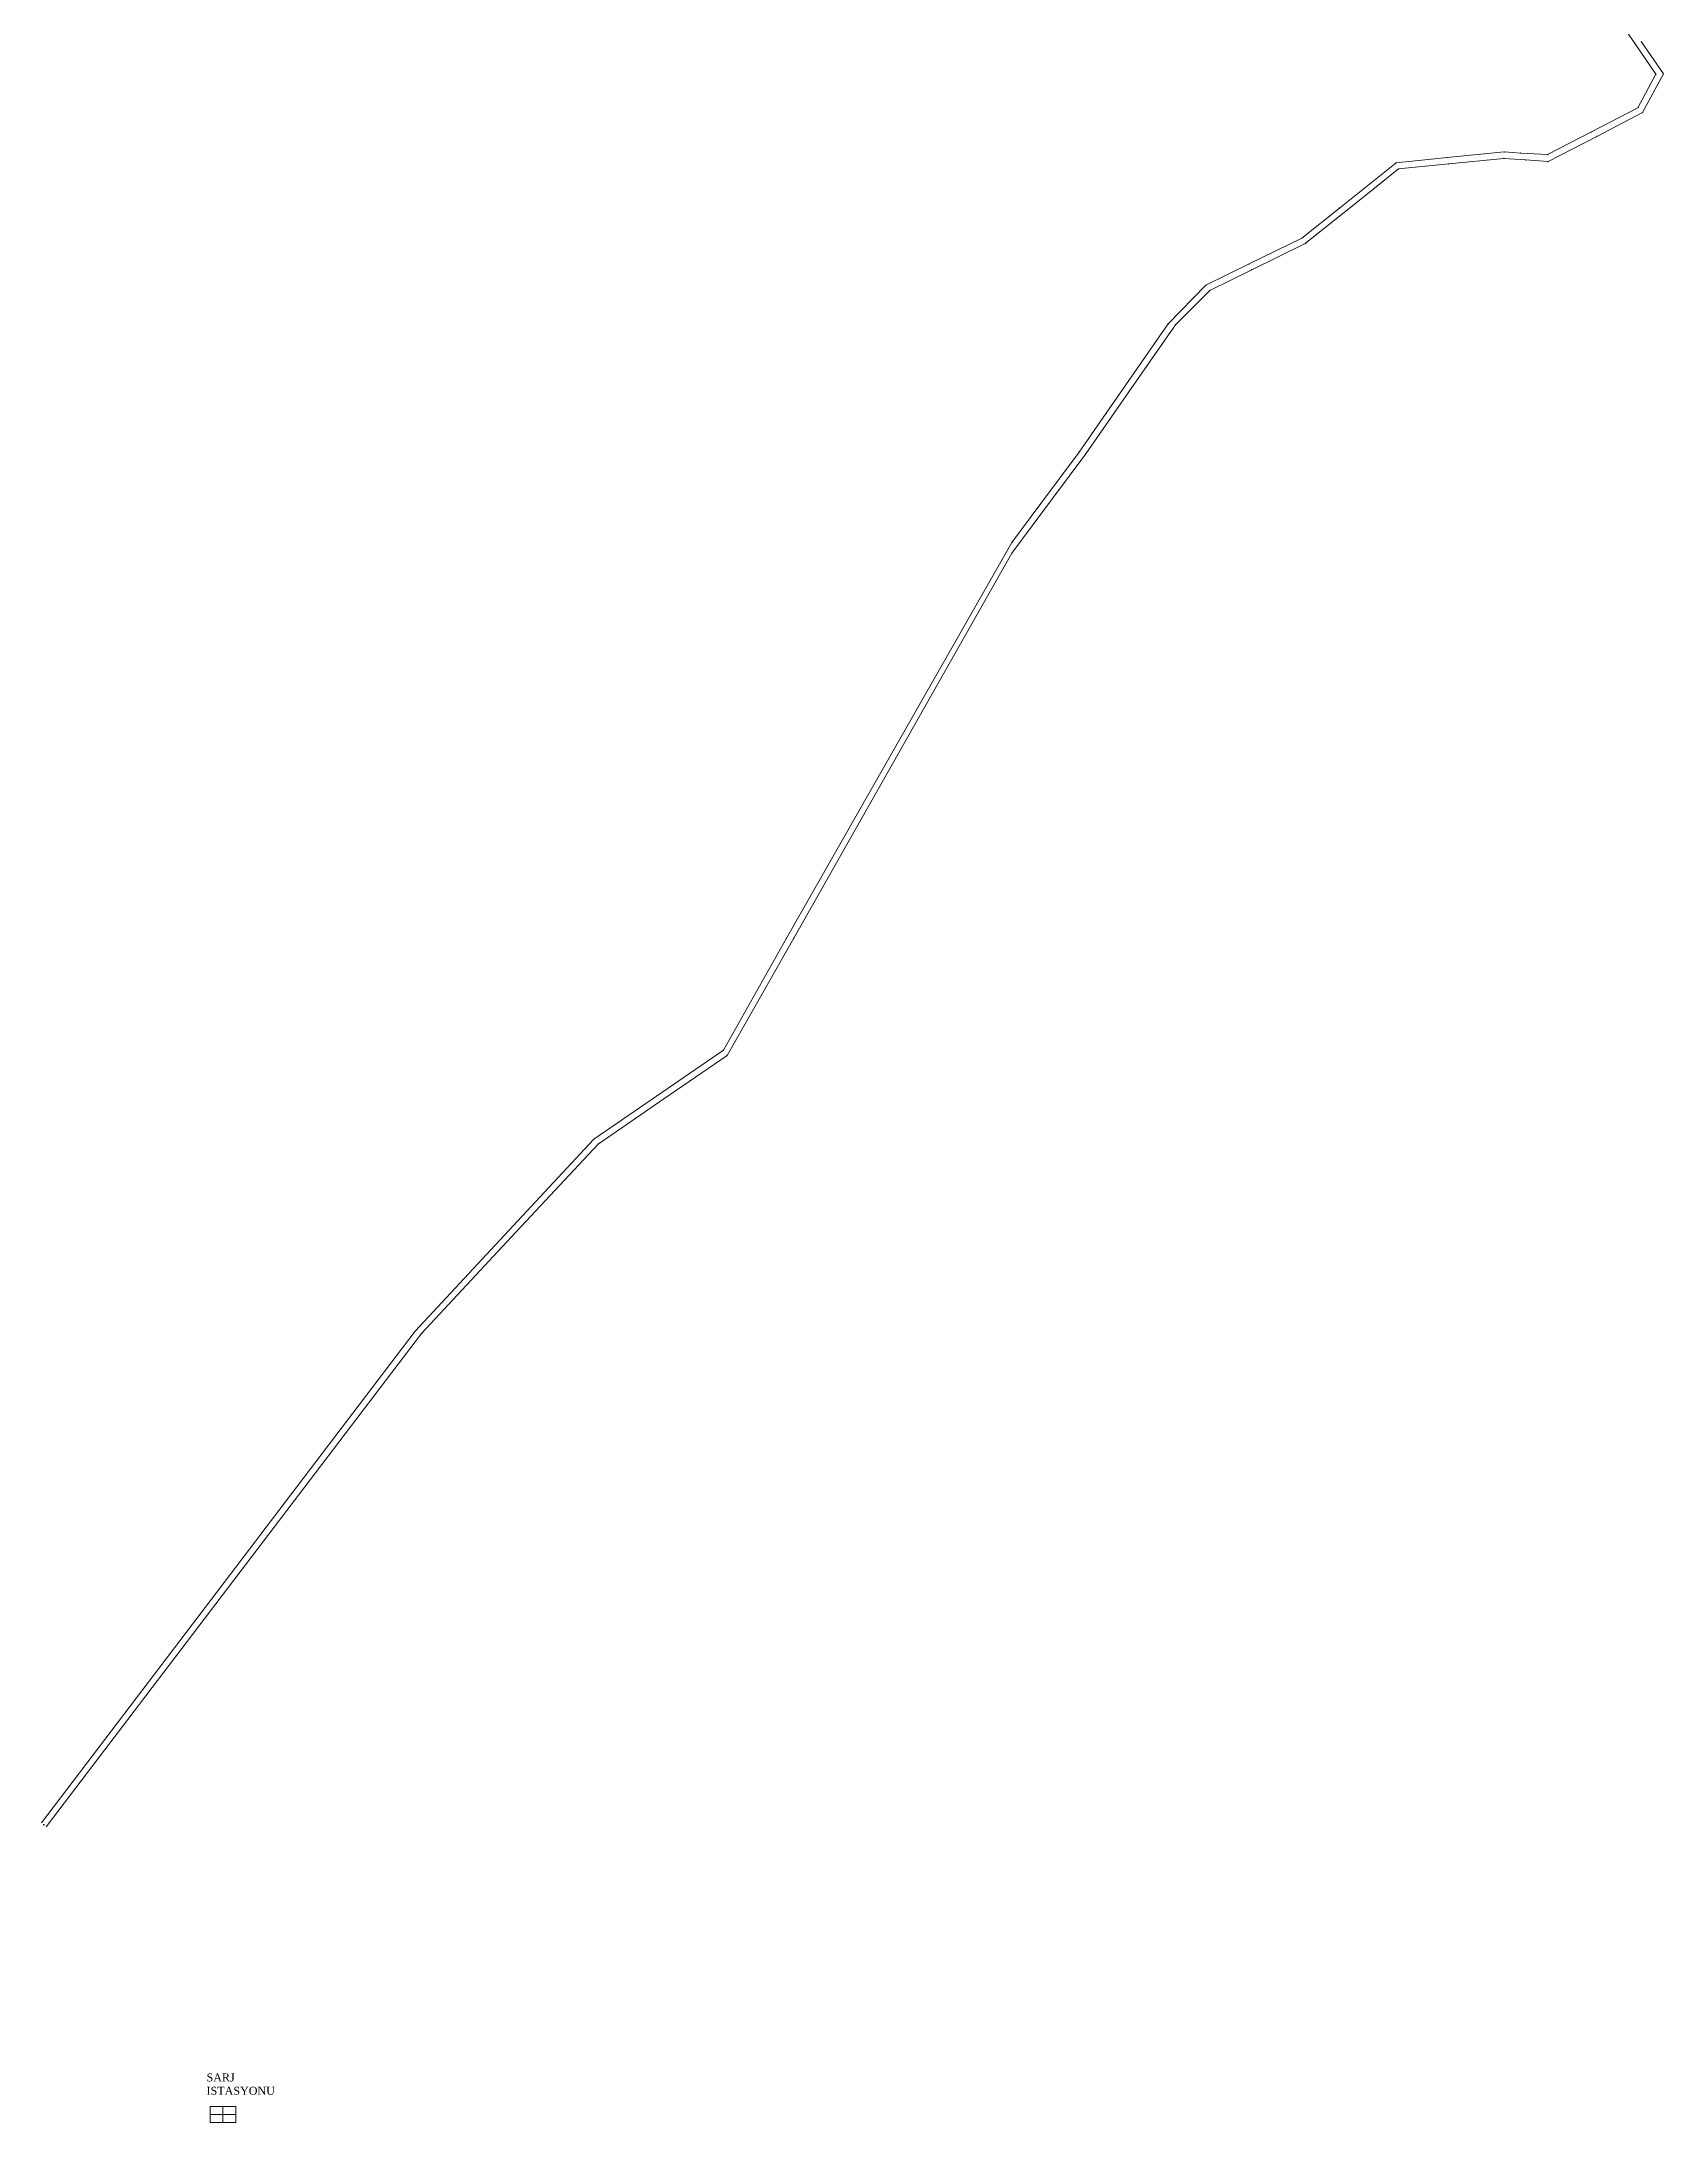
# Model space of a CAD drawing. Header units: millimetres. Extents: x 699796 to 700717, y 4219079 to 4220080.
# Drawn here: x 699796 to 700304, y 4219079 to 4219731 of the extents above; entities that cross this region are included whole.
import ezdxf

# ---------------------------------------------------------------- set-up
doc = ezdxf.new("R2010")
doc.units = ezdxf.units.MM
for name, color, linetype, lineweight in [('BINA', 3, 'Continuous', 0), ('ESKI_IM', 2, 'Continuous', 0), ('TEXT', 2, 'Continuous', 0)]:
    doc.layers.add(name, color=color, linetype=linetype, lineweight=lineweight)
doc.layers.add('INIT_COORD', color=7, linetype='Continuous')
doc.styles.get("Standard").update_dxf_attribs({"font": 'TIMES.TTF'})

msp = doc.modelspace()

# ---------------------------------------------------------------- linework, layer by layer
at = {"layer": 'BINA', "lineweight": 0}
for p, q in [((699848.91, 4219084.37, 1660), (699856.91, 4219084.37, 1660)), ((699848.91, 4219084.37, 1660), (699848.91, 4219079.37, 1660)), ((699852.91, 4219084.37, 1660), (699852.91, 4219079.37, 1660)), ((699856.91, 4219084.37, 1660), (699856.91, 4219079.37, 1660)), ((699848.91, 4219081.87, 1660), (699856.91, 4219081.87, 1660)), ((699848.91, 4219079.37, 1660), (699856.91, 4219079.37, 1660))]:
    msp.add_line(p, q, dxfattribs=at)
at = {"layer": 'ESKI_IM', "lineweight": 13}
for p, q in [((700295.18, 4219729.92, 1676.53), (700286.23, 4219742.96, 1676.67)), ((700301.7, 4219720.43, 1677.1), (700295.18, 4219729.92, 1676.53)), ((700297.09, 4219730.66, 1677.1), (700304.04, 4219720.55, 1676.42)), ((700304.04, 4219720.55, 1676.42), (700297.51, 4219708.45, 1676.09)), ((700296.05, 4219709.95, 1676.09), (700301.7, 4219720.43, 1677.1)), ((700281.32, 4219702.31, 1675.69), (700296.05, 4219709.95, 1676.09)), ((700297.51, 4219708.45, 1676.09), (700283.15, 4219701.01, 1675.72)), ((700267.77, 4219695.29, 1675.33), (700281.32, 4219702.31, 1675.69)), ((700283.15, 4219701.01, 1675.72), (700267.92, 4219693.11, 1675.32)), ((700236.27, 4219694.34, 1674.83), (700254.17, 4219696.13, 1675.11)), ((700254.17, 4219696.13, 1675.11), (700259.34, 4219695.78, 1675.19)), ((700259.34, 4219695.78, 1675.19), (700267.77, 4219695.29, 1675.33)), ((700202.57, 4219678.56, 1674.23), (700220.31, 4219692.75, 1674.59)), ((700221.09, 4219690.81, 1674.59), (700209.31, 4219681.39, 1674.35)), ((700220.31, 4219692.75, 1674.59), (700236.27, 4219694.34, 1674.83)), ((700236.84, 4219692.39, 1674.84), (700221.09, 4219690.81, 1674.59)), ((700254.08, 4219694.11, 1675.1), (700236.84, 4219692.39, 1674.84)), ((700260.86, 4219693.66, 1675.21), (700254.08, 4219694.11, 1675.1)), ((700267.92, 4219693.11, 1675.32), (700260.86, 4219693.66, 1675.21)), ((700209.31, 4219681.39, 1674.35), (700191.9, 4219667.47, 1673.99)), ((700190.82, 4219669.17, 1673.99), (700202.57, 4219678.56, 1674.23)), ((700174.36, 4219661.1, 1673.73), (700190.82, 4219669.17, 1673.99)), ((700191.9, 4219667.47, 1673.99), (700175.14, 4219659.25, 1673.73)), ((700160.76, 4219654.42, 1673.52), (700174.36, 4219661.1, 1673.73)), ((700175.14, 4219659.25, 1673.73), (700161.94, 4219652.78, 1673.52)), ((700148.97, 4219642.3, 1672.95), (700160.76, 4219654.42, 1673.52)), ((700161.94, 4219652.78, 1673.52), (700151.21, 4219642.03, 1672.97)), ((700129.54, 4219614.36, 1672.45), (700148.97, 4219642.3, 1672.95)), ((700151.21, 4219642.03, 1672.97), (700136.64, 4219621.07, 1672.59)), ((700136.64, 4219621.07, 1672.59), (700123.14, 4219601.65, 1672.24)), ((700121.04, 4219602.17, 1672.23), (700129.54, 4219614.36, 1672.45)), ((700109.11, 4219586.13, 1672), (700121.04, 4219602.17, 1672.23)), ((700123.14, 4219601.65, 1672.24), (700112.71, 4219587.62, 1672.04)), ((700112.71, 4219587.62, 1672.04), (700100, 4219570.52, 1671.79)), ((700100, 4219573.87, 1671.83), (700109.11, 4219586.13, 1672)), ((700009.66, 4219414.99, 1670.13), (700029.41, 4219450, 1670.5)), ((700031.68, 4219450, 1670.51), (700010.82, 4219413.36, 1670.13)), ((699986.98, 4219399.4, 1670.04), (700009.66, 4219414.99, 1670.13)), ((700010.82, 4219413.36, 1670.13), (699991.03, 4219399.75, 1670.05)), ((699969.1, 4219387.1, 1669.97), (699986.98, 4219399.4, 1670.04)), ((699991.03, 4219399.75, 1670.05), (699970.42, 4219385.58, 1669.97)), ((699939.67, 4219355.54, 1669.97), (699969.1, 4219387.1, 1669.97)), ((699970.42, 4219385.58, 1669.97), (699943.34, 4219356.54, 1669.97)), ((699943.34, 4219356.54, 1669.97), (699915.11, 4219326.27, 1669.97)), ((699913.07, 4219327.01, 1669.97), (699939.67, 4219355.54, 1669.97)), ((699915.11, 4219326.27, 1669.97), (699797.58, 4219171.88, 1669.17)), ((699864.43, 4219263.02, 1669.97), (699913.07, 4219327.01, 1669.97)), ((699796.13, 4219173.16, 1669.97), (699863.23, 4219261.44, 1669.17)), ((699863.23, 4219261.44, 1669.97), (699864.43, 4219263.02, 1669.97))]:
    msp.add_line(p, q, dxfattribs=at)
at = {"layer": 'ESKI_IM', "lineweight": 0}
for p, q in [((700297.09, 4219730.66, 1677.1), (700304.04, 4219720.55, 1676.42)), ((700304.04, 4219720.55, 1676.42), (700297.51, 4219708.45, 1676.09)), ((700297.51, 4219708.45, 1676.09), (700283.15, 4219701.01, 1675.72)), ((700283.15, 4219701.01, 1675.72), (700267.92, 4219693.11, 1675.32)), ((700221.09, 4219690.81, 1674.59), (700209.31, 4219681.39, 1674.35)), ((700236.84, 4219692.39, 1674.84), (700221.09, 4219690.81, 1674.59)), ((700254.08, 4219694.11, 1675.1), (700236.84, 4219692.39, 1674.84)), ((700260.86, 4219693.66, 1675.21), (700254.08, 4219694.11, 1675.1)), ((700267.92, 4219693.11, 1675.32), (700260.86, 4219693.66, 1675.21)), ((700209.31, 4219681.39, 1674.35), (700191.9, 4219667.47, 1673.99)), ((700191.9, 4219667.47, 1673.99), (700175.14, 4219659.25, 1673.73)), ((700175.14, 4219659.25, 1673.73), (700161.94, 4219652.78, 1673.52)), ((700161.94, 4219652.78, 1673.52), (700151.21, 4219642.03, 1672.97)), ((700151.21, 4219642.03, 1672.97), (700136.64, 4219621.07, 1672.59)), ((700136.64, 4219621.07, 1672.59), (700123.14, 4219601.65, 1672.24)), ((700123.14, 4219601.65, 1672.24), (700112.71, 4219587.62, 1672.04)), ((700112.71, 4219587.62, 1672.04), (700100, 4219570.52, 1671.79)), ((700029.41, 4219450, 1670.5), (700100, 4219573.87, 1671.83)), ((700100, 4219570.52, 1671.79), (700031.68, 4219450, 1670.51)), ((700100, 4219570.52, 1671.79), (700031.68, 4219450, 1670.51)), ((700031.68, 4219450, 1670.51), (700010.82, 4219413.36, 1670.13)), ((700010.82, 4219413.36, 1670.13), (699991.03, 4219399.75, 1670.05)), ((699991.03, 4219399.75, 1670.05), (699970.42, 4219385.58, 1669.97)), ((699970.42, 4219385.58, 1669.97), (699943.34, 4219356.54, 1669.97)), ((699943.34, 4219356.54, 1669.97), (699915.11, 4219326.27, 1669.97))]:
    msp.add_line(p, q, dxfattribs=at)
for p in [(700295.18, 4219729.92, 1676.53), (700297.09, 4219730.66, 1677.1), (700297.09, 4219730.66, 1677.1), (700304.04, 4219720.55, 1676.42), (700304.04, 4219720.55, 1676.42), (700301.7, 4219720.43, 1677.1), (700296.05, 4219709.95, 1676.09), (700297.51, 4219708.45, 1676.09), (700297.51, 4219708.45, 1676.09), (700281.32, 4219702.31, 1675.69), (700283.15, 4219701.01, 1675.72), (700283.15, 4219701.01, 1675.72), (700254.17, 4219696.13, 1675.11), (700259.34, 4219695.78, 1675.19), (700267.77, 4219695.29, 1675.33), (700220.31, 4219692.75, 1674.59), (700221.09, 4219690.81, 1674.59), (700221.09, 4219690.81, 1674.59), (700236.27, 4219694.34, 1674.83), (700236.84, 4219692.39, 1674.84), (700236.84, 4219692.39, 1674.84), (700254.08, 4219694.11, 1675.1), (700254.08, 4219694.11, 1675.1), (700260.86, 4219693.66, 1675.21), (700260.86, 4219693.66, 1675.21), (700267.92, 4219693.11, 1675.32), (700267.92, 4219693.11, 1675.32), (700209.31, 4219681.39, 1674.35), (700209.31, 4219681.39, 1674.35), (700202.57, 4219678.56, 1674.23), (700190.82, 4219669.17, 1673.99), (700191.9, 4219667.47, 1673.99), (700191.9, 4219667.47, 1673.99), (700174.36, 4219661.1, 1673.73), (700175.14, 4219659.25, 1673.73), (700175.14, 4219659.25, 1673.73), (700160.76, 4219654.42, 1673.52), (700161.94, 4219652.78, 1673.52), (700161.94, 4219652.78, 1673.52), (700148.97, 4219642.3, 1672.95), (700151.21, 4219642.03, 1672.97), (700151.21, 4219642.03, 1672.97), (700136.64, 4219621.07, 1672.59), (700136.64, 4219621.07, 1672.59), (700129.54, 4219614.36, 1672.45), (700121.04, 4219602.17, 1672.23), (700123.14, 4219601.65, 1672.24), (700123.14, 4219601.65, 1672.24), (700109.11, 4219586.13, 1672), (700112.71, 4219587.62, 1672.04), (700112.71, 4219587.62, 1672.04), (700100, 4219573.87, 1671.83), (700100, 4219570.52, 1671.79), (700100, 4219570.52, 1671.79), (700029.41, 4219450, 1670.5), (700031.68, 4219450, 1670.51), (700031.68, 4219450, 1670.51), (700009.66, 4219414.99, 1670.13), (700010.82, 4219413.36, 1670.13), (700010.82, 4219413.36, 1670.13), (699986.98, 4219399.4, 1670.04), (699991.03, 4219399.75, 1670.05), (699991.03, 4219399.75, 1670.05), (699969.1, 4219387.1, 1669.97), (699970.42, 4219385.58, 1669.97), (699970.42, 4219385.58, 1669.97), (699943.34, 4219356.54, 1669.97), (699943.34, 4219356.54, 1669.97), (699939.67, 4219355.54, 1669.97), (699913.07, 4219327.01, 1669.97), (699915.11, 4219326.27, 1669.97), (699915.11, 4219326.27, 1669.97)]:
    msp.add_point(p, dxfattribs=at)
at = {"layer": 'INIT_COORD'}
msp.add_point((699796.86, 4219172.52, 1669.57), dxfattribs=at)

# ---------------------------------------------------------------- texts
at = {"layer": 'TEXT', "insert": (699847.79, 4219094.68, 1660), "char_height": 2.5, "width": 21.7521, "attachment_point": 1}
msp.add_mtext('{SARJ ISTASYONU}', dxfattribs=at)

doc.saveas('drawing.dxf')
